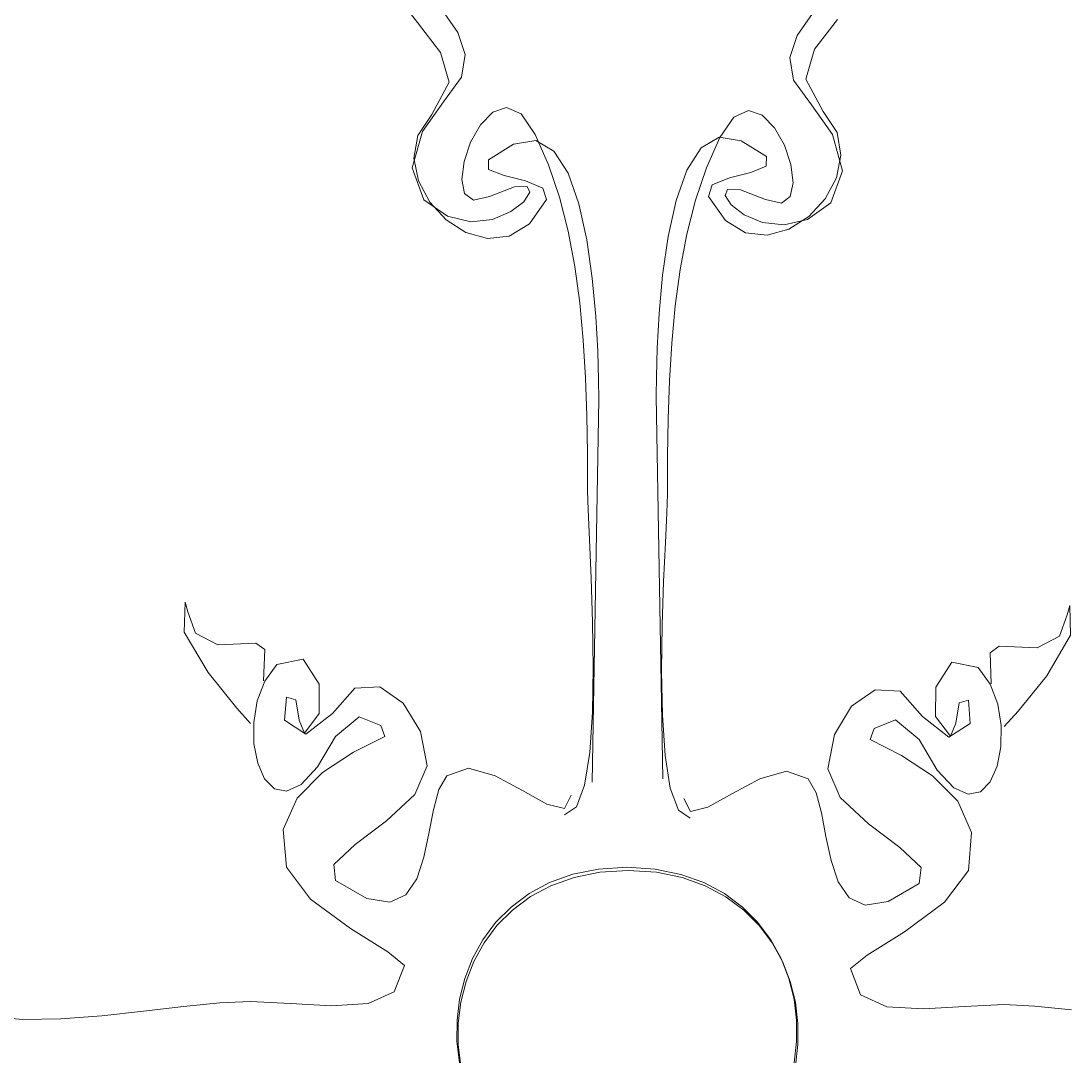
# Model space of a CAD drawing. Header units: centimetres. Extents: x -377343 to 693706, y 194584 to 813780.
# Drawn here: x 156887.95 to 156924.1, y 498064.25 to 498099.9 of the extents above; entities that cross this region are included whole.
import ezdxf

# ---------------------------------------------------------------- set-up
doc = ezdxf.new("R2010")
doc.units = ezdxf.units.CM
doc.layers.add('PIPA', color=11, linetype='Continuous')
doc.layers.add('TEXT', color=7, linetype='Continuous')

msp = doc.modelspace()

# ---------------------------------------------------------------- linework, layer by layer
at = {"layer": 'PIPA', "lineweight": 35, "extrusion": (0, 0.816497, 0.57735), "elevation": 193451.324}
msp.add_lwpolyline([(-421704.212, -325591.681), (-159560.265, -63447.734), (377343.333, -600351.331), (-158232.47, -1135927.133), (-693706.405, -600453.199), (-454216.825, -360963.619)], dxfattribs=at)
at = {"layer": 'TEXT', "color": 2, "linetype": 'Continuous', "lineweight": 13}
for p, q in [((156901.604, 498099.848), (156900.744, 498100.96)), ((156901.604, 498099.848), (156900.744, 498100.96)), ((156902.458, 498100.264), (156902.993, 498099.506)), ((156902.458, 498100.264), (156902.993, 498099.506)), ((156915.2, 498100.158), (156914.665, 498099.4)), ((156915.2, 498100.158), (156914.665, 498099.4)), ((156902.391, 498098.821), (156901.604, 498099.848)), ((156902.391, 498098.821), (156901.604, 498099.848)), ((156915.267, 498098.927), (156916.053, 498099.954)), ((156915.267, 498098.927), (156916.053, 498099.954)), ((156902.993, 498099.506), (156903.244, 498098.753)), ((156902.993, 498099.506), (156903.244, 498098.753)), ((156914.665, 498099.4), (156914.413, 498098.647)), ((156914.665, 498099.4), (156914.413, 498098.647)), ((156902.692, 498097.793), (156902.391, 498098.821)), ((156902.692, 498097.793), (156902.391, 498098.821)), ((156903.244, 498098.753), (156903.113, 498097.97)), ((156903.244, 498098.753), (156903.113, 498097.97)), ((156914.413, 498098.647), (156914.545, 498097.864)), ((156914.413, 498098.647), (156914.545, 498097.864)), ((156914.966, 498097.899), (156915.267, 498098.927)), ((156914.966, 498097.899), (156915.267, 498098.927)), ((156903.113, 498097.97), (156902.5, 498097.125)), ((156903.113, 498097.97), (156902.5, 498097.125)), ((156915.562, 498096.787), (156914.966, 498097.899)), ((156915.562, 498096.787), (156914.966, 498097.899)), ((156902.095, 498096.681), (156902.692, 498097.793)), ((156902.095, 498096.681), (156902.692, 498097.793)), ((156914.545, 498097.864), (156915.158, 498097.019)), ((156914.545, 498097.864), (156915.158, 498097.019)), ((156902.5, 498097.125), (156901.774, 498096.099)), ((156902.5, 498097.125), (156901.774, 498096.099)), ((156904.192, 498096.764), (156904.667, 498096.922)), ((156904.192, 498096.764), (156904.667, 498096.922)), ((156904.667, 498096.922), (156905.165, 498096.702)), ((156904.667, 498096.922), (156905.165, 498096.702)), ((156912.99, 498096.816), (156912.493, 498096.596)), ((156912.99, 498096.816), (156912.493, 498096.596)), ((156913.466, 498096.658), (156912.99, 498096.816)), ((156913.466, 498096.658), (156912.99, 498096.816)), ((156915.158, 498097.019), (156915.883, 498095.993)), ((156915.158, 498097.019), (156915.883, 498095.993)), ((156901.613, 498095.958), (156902.095, 498096.681)), ((156901.613, 498095.958), (156902.095, 498096.681)), ((156903.768, 498096.332), (156904.192, 498096.764)), ((156903.768, 498096.332), (156904.192, 498096.764)), ((156905.165, 498096.702), (156905.653, 498095.999)), ((156905.165, 498096.702), (156905.653, 498095.999)), ((156912.493, 498096.596), (156912.005, 498095.893)), ((156912.493, 498096.596), (156912.005, 498095.893)), ((156913.889, 498096.226), (156913.466, 498096.658)), ((156913.889, 498096.226), (156913.466, 498096.658)), ((156916.045, 498096.064), (156915.562, 498096.787)), ((156916.045, 498096.064), (156915.562, 498096.787)), ((156901.774, 498096.099), (156901.424, 498094.848)), ((156901.774, 498096.099), (156901.424, 498094.848)), ((156903.429, 498095.732), (156903.768, 498096.332)), ((156903.429, 498095.732), (156903.768, 498096.332)), ((156914.229, 498095.625), (156913.889, 498096.226)), ((156914.229, 498095.625), (156913.889, 498096.226)), ((156901.478, 498095.177), (156901.613, 498095.958)), ((156901.478, 498095.177), (156901.613, 498095.958)), ((156903.204, 498095.067), (156903.429, 498095.732)), ((156903.204, 498095.067), (156903.429, 498095.732)), ((156905.677, 498095.793), (156904.91, 498095.668)), ((156905.677, 498095.793), (156904.91, 498095.668)), ((156905.653, 498095.999), (156906.114, 498094.95)), ((156905.653, 498095.999), (156906.114, 498094.95)), ((156906.296, 498095.424), (156905.677, 498095.793)), ((156906.296, 498095.424), (156905.677, 498095.793)), ((156911.362, 498095.531), (156911.981, 498095.899)), ((156911.362, 498095.531), (156911.981, 498095.899)), ((156912.005, 498095.893), (156911.544, 498094.844)), ((156912.005, 498095.893), (156911.544, 498094.844)), ((156911.981, 498095.899), (156912.747, 498095.774)), ((156911.981, 498095.899), (156912.747, 498095.774)), ((156912.747, 498095.774), (156913.61, 498095.233)), ((156912.747, 498095.774), (156913.61, 498095.233)), ((156915.883, 498095.993), (156916.234, 498094.742)), ((156915.883, 498095.993), (156916.234, 498094.742)), ((156916.179, 498095.283), (156916.045, 498096.064)), ((156916.179, 498095.283), (156916.045, 498096.064)), ((156904.91, 498095.668), (156904.048, 498095.127)), ((156904.91, 498095.668), (156904.048, 498095.127)), ((156906.784, 498094.664), (156906.296, 498095.424)), ((156906.784, 498094.664), (156906.296, 498095.424)), ((156910.873, 498094.77), (156911.362, 498095.531)), ((156910.873, 498094.77), (156911.362, 498095.531)), ((156914.453, 498094.961), (156914.229, 498095.625)), ((156914.453, 498094.961), (156914.229, 498095.625)), ((156901.634, 498094.396), (156901.478, 498095.177)), ((156901.634, 498094.396), (156901.478, 498095.177)), ((156903.126, 498094.442), (156903.204, 498095.067)), ((156903.126, 498094.442), (156903.204, 498095.067)), ((156904.048, 498095.127), (156904.051, 498094.796)), ((156904.048, 498095.127), (156904.051, 498094.796)), ((156913.61, 498095.233), (156913.606, 498094.902)), ((156913.61, 498095.233), (156913.606, 498094.902)), ((156916.023, 498094.502), (156916.179, 498095.283)), ((156916.023, 498094.502), (156916.179, 498095.283)), ((156901.424, 498094.848), (156901.824, 498093.747)), ((156901.424, 498094.848), (156901.824, 498093.747)), ((156904.051, 498094.796), (156904.587, 498094.584)), ((156904.051, 498094.796), (156904.587, 498094.584)), ((156906.114, 498094.95), (156906.489, 498093.836)), ((156906.114, 498094.95), (156906.489, 498093.836)), ((156907.157, 498093.614), (156906.784, 498094.664)), ((156907.157, 498093.614), (156906.784, 498094.664)), ((156910.5, 498093.72), (156910.873, 498094.77)), ((156910.5, 498093.72), (156910.873, 498094.77)), ((156911.544, 498094.844), (156911.169, 498093.73)), ((156911.544, 498094.844), (156911.169, 498093.73)), ((156913.071, 498094.69), (156912.338, 498094.506)), ((156913.071, 498094.69), (156912.338, 498094.506)), ((156913.606, 498094.902), (156913.071, 498094.69)), ((156913.606, 498094.902), (156913.071, 498094.69)), ((156914.532, 498094.336), (156914.453, 498094.961)), ((156914.532, 498094.336), (156914.453, 498094.961)), ((156916.234, 498094.742), (156915.833, 498093.641)), ((156916.234, 498094.742), (156915.833, 498093.641)), ((156902.023, 498093.672), (156901.634, 498094.396)), ((156902.023, 498093.672), (156901.634, 498094.396)), ((156903.224, 498093.963), (156903.126, 498094.442)), ((156903.224, 498093.963), (156903.126, 498094.442)), ((156904.587, 498094.584), (156905.319, 498094.4)), ((156904.587, 498094.584), (156905.319, 498094.4)), ((156905.319, 498094.4), (156905.914, 498094.153)), ((156905.319, 498094.4), (156905.914, 498094.153)), ((156912.338, 498094.506), (156911.744, 498094.259)), ((156912.338, 498094.506), (156911.744, 498094.259)), ((156914.433, 498093.857), (156914.532, 498094.336)), ((156914.433, 498093.857), (156914.532, 498094.336)), ((156915.634, 498093.778), (156916.023, 498094.502)), ((156915.634, 498093.778), (156916.023, 498094.502)), ((156903.531, 498093.734), (156903.224, 498093.963)), ((156903.531, 498093.734), (156903.224, 498093.963)), ((156904.937, 498094.193), (156904.077, 498093.859)), ((156904.937, 498094.193), (156904.077, 498093.859)), ((156905.382, 498094.209), (156904.937, 498094.193)), ((156905.382, 498094.209), (156904.937, 498094.193)), ((156905.26, 498093.683), (156905.469, 498094.005)), ((156905.26, 498093.683), (156905.469, 498094.005)), ((156905.469, 498094.005), (156905.382, 498094.209)), ((156905.469, 498094.005), (156905.382, 498094.209)), ((156905.914, 498094.153), (156906.037, 498093.753)), ((156905.914, 498094.153), (156906.037, 498093.753)), ((156911.744, 498094.259), (156911.621, 498093.859)), ((156911.744, 498094.259), (156911.621, 498093.859)), ((156912.188, 498093.899), (156912.276, 498094.102)), ((156912.188, 498093.899), (156912.276, 498094.102)), ((156912.276, 498094.102), (156912.72, 498094.087)), ((156912.276, 498094.102), (156912.72, 498094.087)), ((156912.72, 498094.087), (156913.581, 498093.753)), ((156912.72, 498094.087), (156913.581, 498093.753)), ((156901.824, 498093.747), (156902.632, 498093.18)), ((156901.824, 498093.747), (156902.632, 498093.18)), ((156902.588, 498093.064), (156902.023, 498093.672)), ((156902.588, 498093.064), (156902.023, 498093.672)), ((156904.077, 498093.859), (156903.531, 498093.734)), ((156904.077, 498093.859), (156903.531, 498093.734)), ((156904.812, 498093.34), (156905.26, 498093.683)), ((156904.812, 498093.34), (156905.26, 498093.683)), ((156906.037, 498093.753), (156905.455, 498092.926)), ((156906.037, 498093.753), (156905.455, 498092.926)), ((156906.489, 498093.836), (156906.787, 498092.667)), ((156906.489, 498093.836), (156906.787, 498092.667)), ((156907.43, 498092.374), (156907.157, 498093.614)), ((156907.43, 498092.374), (156907.157, 498093.614)), ((156910.228, 498092.48), (156910.5, 498093.72)), ((156910.228, 498092.48), (156910.5, 498093.72)), ((156911.169, 498093.73), (156910.871, 498092.561)), ((156911.169, 498093.73), (156910.871, 498092.561)), ((156911.621, 498093.859), (156912.203, 498093.032)), ((156911.621, 498093.859), (156912.203, 498093.032)), ((156912.398, 498093.577), (156912.188, 498093.899)), ((156912.398, 498093.577), (156912.188, 498093.899)), ((156912.846, 498093.234), (156912.398, 498093.577)), ((156912.846, 498093.234), (156912.398, 498093.577)), ((156913.581, 498093.753), (156914.127, 498093.628)), ((156913.581, 498093.753), (156914.127, 498093.628)), ((156914.127, 498093.628), (156914.433, 498093.857)), ((156914.127, 498093.628), (156914.433, 498093.857)), ((156915.833, 498093.641), (156915.026, 498093.074)), ((156915.833, 498093.641), (156915.026, 498093.074)), ((156915.07, 498093.17), (156915.634, 498093.778)), ((156915.07, 498093.17), (156915.634, 498093.778)), ((156904.185, 498093.075), (156904.812, 498093.34)), ((156904.185, 498093.075), (156904.812, 498093.34)), ((156913.473, 498092.969), (156912.846, 498093.234)), ((156913.473, 498092.969), (156912.846, 498093.234)), ((156903.271, 498092.627), (156902.588, 498093.064)), ((156903.271, 498092.627), (156902.588, 498093.064)), ((156902.632, 498093.18), (156903.439, 498092.989)), ((156902.632, 498093.18), (156903.439, 498092.989)), ((156903.439, 498092.989), (156904.185, 498093.075)), ((156903.439, 498092.989), (156904.185, 498093.075)), ((156905.455, 498092.926), (156904.762, 498092.501)), ((156905.455, 498092.926), (156904.762, 498092.501)), ((156912.203, 498093.032), (156912.896, 498092.607)), ((156912.203, 498093.032), (156912.896, 498092.607)), ((156914.219, 498092.883), (156913.473, 498092.969)), ((156914.219, 498092.883), (156913.473, 498092.969)), ((156915.026, 498093.074), (156914.219, 498092.883)), ((156915.026, 498093.074), (156914.219, 498092.883)), ((156914.387, 498092.733), (156915.07, 498093.17)), ((156914.387, 498092.733), (156915.07, 498093.17)), ((156904.015, 498092.421), (156903.271, 498092.627)), ((156904.015, 498092.421), (156903.271, 498092.627)), ((156904.762, 498092.501), (156904.015, 498092.421)), ((156904.762, 498092.501), (156904.015, 498092.421)), ((156906.787, 498092.667), (156907.017, 498091.451)), ((156906.787, 498092.667), (156907.017, 498091.451)), ((156910.039, 498091.152), (156910.228, 498092.48)), ((156910.039, 498091.152), (156910.228, 498092.48)), ((156910.871, 498092.561), (156910.641, 498091.345)), ((156910.871, 498092.561), (156910.641, 498091.345)), ((156912.896, 498092.607), (156913.643, 498092.527)), ((156912.896, 498092.607), (156913.643, 498092.527)), ((156913.643, 498092.527), (156914.387, 498092.733)), ((156913.643, 498092.527), (156914.387, 498092.733)), ((156907.618, 498091.046), (156907.43, 498092.374)), ((156907.618, 498091.046), (156907.43, 498092.374)), ((156907.017, 498091.451), (156907.187, 498090.2)), ((156907.017, 498091.451), (156907.187, 498090.2)), ((156907.738, 498089.732), (156907.618, 498091.046)), ((156907.738, 498089.732), (156907.618, 498091.046)), ((156909.92, 498089.838), (156910.039, 498091.152)), ((156909.92, 498089.838), (156910.039, 498091.152)), ((156910.641, 498091.345), (156910.47, 498090.094)), ((156910.641, 498091.345), (156910.47, 498090.094)), ((156907.187, 498090.2), (156907.307, 498088.921)), ((156907.187, 498090.2), (156907.307, 498088.921)), ((156910.47, 498090.094), (156910.351, 498088.815)), ((156910.47, 498090.094), (156910.351, 498088.815)), ((156907.804, 498088.533), (156907.738, 498089.732)), ((156907.804, 498088.533), (156907.738, 498089.732)), ((156909.854, 498088.639), (156909.92, 498089.838)), ((156909.854, 498088.639), (156909.92, 498089.838)), ((156907.307, 498088.921), (156907.385, 498087.625)), ((156907.307, 498088.921), (156907.385, 498087.625)), ((156907.832, 498087.55), (156907.804, 498088.533)), ((156907.832, 498087.55), (156907.804, 498088.533)), ((156909.825, 498087.656), (156909.854, 498088.639)), ((156909.825, 498087.656), (156909.854, 498088.639)), ((156910.351, 498088.815), (156910.273, 498087.519)), ((156910.351, 498088.815), (156910.273, 498087.519)), ((156907.385, 498087.625), (156907.429, 498086.32)), ((156907.385, 498087.625), (156907.429, 498086.32)), ((156907.838, 498086.884), (156907.832, 498087.55)), ((156907.838, 498086.884), (156907.832, 498087.55)), ((156909.819, 498086.99), (156909.825, 498087.656)), ((156909.819, 498086.99), (156909.825, 498087.656)), ((156910.273, 498087.519), (156910.228, 498086.214)), ((156910.273, 498087.519), (156910.228, 498086.214)), ((156907.613, 498073.709), (156907.838, 498086.884)), ((156907.613, 498073.709), (156907.838, 498086.884)), ((156910.045, 498073.816), (156909.819, 498086.99)), ((156910.045, 498073.816), (156909.819, 498086.99)), ((156907.429, 498086.32), (156907.45, 498085.017)), ((156907.429, 498086.32), (156907.45, 498085.017)), ((156910.228, 498086.214), (156910.208, 498084.911)), ((156910.228, 498086.214), (156910.208, 498084.911)), ((156907.45, 498085.017), (156907.455, 498083.725)), ((156907.45, 498085.017), (156907.455, 498083.725)), ((156910.208, 498084.911), (156910.203, 498083.619)), ((156910.208, 498084.911), (156910.203, 498083.619)), ((156907.455, 498083.725), (156907.475, 498083.084)), ((156907.455, 498083.725), (156907.475, 498083.084)), ((156910.203, 498083.619), (156910.182, 498082.978)), ((156910.203, 498083.619), (156910.182, 498082.978)), ((156907.475, 498083.084), (156907.524, 498082.047)), ((156907.475, 498083.084), (156907.524, 498082.047)), ((156910.182, 498082.978), (156910.134, 498081.941)), ((156910.182, 498082.978), (156910.134, 498081.941)), ((156907.524, 498082.047), (156907.582, 498080.721)), ((156907.524, 498082.047), (156907.582, 498080.721)), ((156910.134, 498081.941), (156910.075, 498080.615)), ((156910.134, 498081.941), (156910.075, 498080.615)), ((156907.582, 498080.721), (156907.631, 498079.217)), ((156907.582, 498080.721), (156907.631, 498079.217)), ((156910.075, 498080.615), (156910.026, 498079.111)), ((156910.075, 498080.615), (156910.026, 498079.111)), ((156893.576, 498078.865), (156893.604, 498079.896)), ((156893.576, 498078.865), (156893.604, 498079.896)), ((156893.604, 498079.896), (156893.696, 498079.567)), ((156893.604, 498079.896), (156893.696, 498079.567)), ((156893.696, 498079.567), (156893.963, 498078.837)), ((156893.696, 498079.567), (156893.963, 498078.837)), ((156923.962, 498079.461), (156923.695, 498078.731)), ((156923.962, 498079.461), (156923.695, 498078.731)), ((156924.054, 498079.79), (156923.962, 498079.461)), ((156924.054, 498079.79), (156923.962, 498079.461)), ((156924.082, 498078.759), (156924.054, 498079.79)), ((156924.082, 498078.759), (156924.054, 498079.79)), ((156907.631, 498079.217), (156907.652, 498077.644)), ((156907.631, 498079.217), (156907.652, 498077.644)), ((156910.026, 498079.111), (156910.006, 498077.538)), ((156910.026, 498079.111), (156910.006, 498077.538)), ((156894.392, 498077.475), (156893.576, 498078.865)), ((156894.392, 498077.475), (156893.576, 498078.865)), ((156893.963, 498078.837), (156894.73, 498078.432)), ((156893.963, 498078.837), (156894.73, 498078.432)), ((156923.695, 498078.731), (156922.927, 498078.326)), ((156923.695, 498078.731), (156922.927, 498078.326)), ((156923.265, 498077.369), (156924.082, 498078.759)), ((156923.265, 498077.369), (156924.082, 498078.759)), ((156894.73, 498078.432), (156896.04, 498078.487)), ((156894.73, 498078.432), (156896.04, 498078.487)), ((156896.04, 498078.487), (156896.348, 498078.266)), ((156896.04, 498078.487), (156896.348, 498078.266)), ((156921.618, 498078.381), (156921.309, 498078.16)), ((156921.618, 498078.381), (156921.309, 498078.16)), ((156922.927, 498078.326), (156921.618, 498078.381)), ((156922.927, 498078.326), (156921.618, 498078.381)), ((156896.348, 498078.266), (156896.307, 498077.194)), ((156896.348, 498078.266), (156896.307, 498077.194)), ((156921.309, 498078.16), (156921.351, 498077.088)), ((156921.309, 498078.16), (156921.351, 498077.088)), ((156896.345, 498077.186), (156896.757, 498077.757)), ((156896.345, 498077.186), (156896.757, 498077.757)), ((156896.757, 498077.757), (156897.662, 498077.944)), ((156896.757, 498077.757), (156897.662, 498077.944)), ((156897.662, 498077.944), (156898.217, 498077.081)), ((156897.662, 498077.944), (156898.217, 498077.081)), ((156919.996, 498077.838), (156919.441, 498076.975)), ((156919.996, 498077.838), (156919.441, 498076.975)), ((156920.901, 498077.651), (156919.996, 498077.838)), ((156920.901, 498077.651), (156919.996, 498077.838)), ((156921.313, 498077.08), (156920.901, 498077.651)), ((156921.313, 498077.08), (156920.901, 498077.651)), ((156895.378, 498076.254), (156894.392, 498077.475)), ((156895.378, 498076.254), (156894.392, 498077.475)), ((156907.652, 498077.644), (156907.625, 498076.112)), ((156907.652, 498077.644), (156907.625, 498076.112)), ((156910.006, 498077.538), (156910.033, 498076.006)), ((156910.006, 498077.538), (156910.033, 498076.006)), ((156922.28, 498076.148), (156923.265, 498077.369)), ((156922.28, 498076.148), (156923.265, 498077.369)), ((156896.084, 498076.499), (156896.345, 498077.186)), ((156896.084, 498076.499), (156896.345, 498077.186)), ((156898.217, 498077.081), (156898.221, 498076.068)), ((156898.217, 498077.081), (156898.221, 498076.068)), ((156898.671, 498076.068), (156899.443, 498076.94)), ((156898.671, 498076.068), (156899.443, 498076.94)), ((156899.443, 498076.94), (156900.307, 498076.99)), ((156899.443, 498076.94), (156900.307, 498076.99)), ((156900.307, 498076.99), (156901.112, 498076.424)), ((156900.307, 498076.99), (156901.112, 498076.424)), ((156919.441, 498076.975), (156919.437, 498075.962)), ((156919.441, 498076.975), (156919.437, 498075.962)), ((156921.574, 498076.393), (156921.313, 498077.08)), ((156921.574, 498076.393), (156921.313, 498077.08)), ((156897.095, 498076.631), (156897.028, 498075.834)), ((156897.095, 498076.631), (156897.028, 498075.834)), ((156897.413, 498076.543), (156897.095, 498076.631)), ((156897.413, 498076.543), (156897.095, 498076.631)), ((156917.35, 498076.884), (156916.546, 498076.318)), ((156917.35, 498076.884), (156916.546, 498076.318)), ((156918.214, 498076.834), (156917.35, 498076.884)), ((156918.214, 498076.834), (156917.35, 498076.884)), ((156918.986, 498075.962), (156918.214, 498076.834)), ((156918.986, 498075.962), (156918.214, 498076.834)), ((156895.856, 498075.73), (156895.378, 498076.254)), ((156895.856, 498075.73), (156895.378, 498076.254)), ((156895.964, 498075.757), (156896.084, 498076.499)), ((156895.964, 498075.757), (156896.084, 498076.499)), ((156897.531, 498075.842), (156897.413, 498076.543)), ((156897.531, 498075.842), (156897.413, 498076.543)), ((156901.112, 498076.424), (156901.705, 498075.448)), ((156901.112, 498076.424), (156901.705, 498075.448)), ((156916.546, 498076.318), (156915.952, 498075.342)), ((156916.546, 498076.318), (156915.952, 498075.342)), ((156920.126, 498075.736), (156920.244, 498076.437)), ((156920.126, 498075.736), (156920.244, 498076.437)), ((156920.244, 498076.437), (156920.563, 498076.525)), ((156920.244, 498076.437), (156920.563, 498076.525)), ((156920.563, 498076.525), (156920.629, 498075.728)), ((156920.563, 498076.525), (156920.629, 498075.728)), ((156921.694, 498075.651), (156921.574, 498076.393)), ((156921.694, 498075.651), (156921.574, 498076.393)), ((156897.713, 498075.396), (156897.531, 498075.842)), ((156897.713, 498075.396), (156897.531, 498075.842)), ((156898.221, 498076.068), (156897.713, 498075.396)), ((156898.221, 498076.068), (156897.713, 498075.396)), ((156897.762, 498075.363), (156898.671, 498076.068)), ((156897.762, 498075.363), (156898.671, 498076.068)), ((156899.597, 498075.955), (156898.784, 498075.279)), ((156899.597, 498075.955), (156898.784, 498075.279)), ((156900.335, 498075.655), (156899.597, 498075.955)), ((156900.335, 498075.655), (156899.597, 498075.955)), ((156907.625, 498076.112), (156907.532, 498074.729)), ((156907.625, 498076.112), (156907.532, 498074.729)), ((156910.033, 498076.006), (156910.126, 498074.623)), ((156910.033, 498076.006), (156910.126, 498074.623)), ((156917.322, 498075.549), (156918.06, 498075.849)), ((156917.322, 498075.549), (156918.06, 498075.849)), ((156918.06, 498075.849), (156918.874, 498075.173)), ((156918.06, 498075.849), (156918.874, 498075.173)), ((156919.895, 498075.257), (156918.986, 498075.962)), ((156919.895, 498075.257), (156918.986, 498075.962)), ((156919.437, 498075.962), (156919.945, 498075.29)), ((156919.437, 498075.962), (156919.945, 498075.29)), ((156921.801, 498075.624), (156922.28, 498076.148)), ((156921.801, 498075.624), (156922.28, 498076.148)), ((156895.973, 498075.022), (156895.964, 498075.757)), ((156895.973, 498075.022), (156895.964, 498075.757)), ((156897.028, 498075.834), (156897.762, 498075.363)), ((156897.028, 498075.834), (156897.762, 498075.363)), ((156900.473, 498075.279), (156900.335, 498075.655)), ((156900.473, 498075.279), (156900.335, 498075.655)), ((156917.185, 498075.173), (156917.322, 498075.549)), ((156917.185, 498075.173), (156917.322, 498075.549)), ((156920.629, 498075.728), (156919.895, 498075.257)), ((156920.629, 498075.728), (156919.895, 498075.257)), ((156919.945, 498075.29), (156920.126, 498075.736)), ((156919.945, 498075.29), (156920.126, 498075.736)), ((156921.684, 498074.916), (156921.694, 498075.651)), ((156921.684, 498074.916), (156921.694, 498075.651)), ((156898.784, 498075.279), (156898.163, 498074.231)), ((156898.784, 498075.279), (156898.163, 498074.231)), ((156899.397, 498074.735), (156900.473, 498075.279)), ((156899.397, 498074.735), (156900.473, 498075.279)), ((156901.705, 498075.448), (156901.937, 498074.266)), ((156901.705, 498075.448), (156901.937, 498074.266)), ((156915.952, 498075.342), (156915.721, 498074.16)), ((156915.952, 498075.342), (156915.721, 498074.16)), ((156918.26, 498074.629), (156917.185, 498075.173)), ((156918.26, 498074.629), (156917.185, 498075.173)), ((156918.874, 498075.173), (156919.494, 498074.124)), ((156918.874, 498075.173), (156919.494, 498074.124)), ((156896.102, 498074.357), (156895.973, 498075.022)), ((156896.102, 498074.357), (156895.973, 498075.022)), ((156921.555, 498074.251), (156921.684, 498074.916)), ((156921.555, 498074.251), (156921.684, 498074.916)), ((156898.327, 498074.034), (156899.397, 498074.735)), ((156898.327, 498074.034), (156899.397, 498074.735)), ((156907.532, 498074.729), (156907.354, 498073.607)), ((156907.532, 498074.729), (156907.354, 498073.607)), ((156910.126, 498074.623), (156910.304, 498073.501)), ((156910.126, 498074.623), (156910.304, 498073.501)), ((156919.33, 498073.928), (156918.26, 498074.629)), ((156919.33, 498073.928), (156918.26, 498074.629)), ((156896.34, 498073.822), (156896.102, 498074.357)), ((156896.34, 498073.822), (156896.102, 498074.357)), ((156897.457, 498073.155), (156898.327, 498074.034)), ((156897.457, 498073.155), (156898.327, 498074.034)), ((156898.163, 498074.231), (156897.598, 498073.622)), ((156898.163, 498074.231), (156897.598, 498073.622)), ((156901.937, 498074.266), (156901.512, 498073.283)), ((156901.937, 498074.266), (156901.512, 498073.283)), ((156902.613, 498073.928), (156903.36, 498074.191)), ((156902.613, 498073.928), (156903.36, 498074.191)), ((156903.36, 498074.191), (156904.273, 498073.928)), ((156903.36, 498074.191), (156904.273, 498073.928)), ((156914.298, 498074.085), (156913.385, 498073.822)), ((156914.298, 498074.085), (156913.385, 498073.822)), ((156915.045, 498073.822), (156914.298, 498074.085)), ((156915.045, 498073.822), (156914.298, 498074.085)), ((156915.721, 498074.16), (156916.146, 498073.177)), ((156915.721, 498074.16), (156916.146, 498073.177)), ((156919.494, 498074.124), (156920.06, 498073.516)), ((156919.494, 498074.124), (156920.06, 498073.516)), ((156921.318, 498073.716), (156921.555, 498074.251)), ((156921.318, 498073.716), (156921.555, 498074.251)), ((156896.675, 498073.48), (156896.34, 498073.822)), ((156896.675, 498073.48), (156896.34, 498073.822)), ((156902.337, 498073.449), (156902.613, 498073.928)), ((156902.337, 498073.449), (156902.613, 498073.928)), ((156904.273, 498073.928), (156905.217, 498073.421)), ((156904.273, 498073.928), (156905.217, 498073.421)), ((156913.385, 498073.822), (156912.441, 498073.315)), ((156913.385, 498073.822), (156912.441, 498073.315)), ((156915.321, 498073.343), (156915.045, 498073.822)), ((156915.321, 498073.343), (156915.045, 498073.822)), ((156920.201, 498073.049), (156919.33, 498073.928)), ((156920.201, 498073.049), (156919.33, 498073.928)), ((156920.982, 498073.374), (156921.318, 498073.716)), ((156920.982, 498073.374), (156921.318, 498073.716)), ((156897.098, 498073.393), (156896.675, 498073.48)), ((156897.098, 498073.393), (156896.675, 498073.48)), ((156897.598, 498073.622), (156897.098, 498073.393)), ((156897.598, 498073.622), (156897.098, 498073.393)), ((156902.149, 498072.753), (156902.337, 498073.449)), ((156902.149, 498072.753), (156902.337, 498073.449)), ((156905.217, 498073.421), (156906.058, 498072.952)), ((156905.217, 498073.421), (156906.058, 498072.952)), ((156907.354, 498073.607), (156907.072, 498072.853)), ((156907.354, 498073.607), (156907.072, 498072.853)), ((156910.304, 498073.501), (156910.586, 498072.747)), ((156910.304, 498073.501), (156910.586, 498072.747)), ((156912.441, 498073.315), (156911.6, 498072.846)), ((156912.441, 498073.315), (156911.6, 498072.846)), ((156915.509, 498072.647), (156915.321, 498073.343)), ((156915.509, 498072.647), (156915.321, 498073.343)), ((156920.06, 498073.516), (156920.559, 498073.287)), ((156920.06, 498073.516), (156920.559, 498073.287)), ((156920.559, 498073.287), (156920.982, 498073.374)), ((156920.559, 498073.287), (156920.982, 498073.374)), ((156896.981, 498072.076), (156897.457, 498073.155)), ((156896.981, 498072.076), (156897.457, 498073.155)), ((156901.512, 498073.283), (156900.535, 498072.376)), ((156901.512, 498073.283), (156900.535, 498072.376)), ((156906.058, 498072.952), (156906.661, 498072.802)), ((156906.058, 498072.952), (156906.661, 498072.802)), ((156906.661, 498072.802), (156906.892, 498073.253)), ((156906.661, 498072.802), (156906.892, 498073.253)), ((156910.997, 498072.696), (156910.766, 498073.146)), ((156910.997, 498072.696), (156910.766, 498073.146)), ((156916.146, 498073.177), (156917.122, 498072.27)), ((156916.146, 498073.177), (156917.122, 498072.27)), ((156920.676, 498071.97), (156920.201, 498073.049)), ((156920.676, 498071.97), (156920.201, 498073.049)), ((156901.995, 498071.943), (156902.149, 498072.753)), ((156901.995, 498071.943), (156902.149, 498072.753)), ((156907.072, 498072.853), (156906.666, 498072.577)), ((156907.072, 498072.853), (156906.666, 498072.577)), ((156910.586, 498072.747), (156910.991, 498072.471)), ((156910.586, 498072.747), (156910.991, 498072.471)), ((156911.6, 498072.846), (156910.997, 498072.696)), ((156911.6, 498072.846), (156910.997, 498072.696)), ((156915.662, 498071.837), (156915.509, 498072.647)), ((156915.662, 498071.837), (156915.509, 498072.647)), ((156900.535, 498072.376), (156899.456, 498071.566)), ((156900.535, 498072.376), (156899.456, 498071.566)), ((156917.122, 498072.27), (156918.202, 498071.46)), ((156917.122, 498072.27), (156918.202, 498071.46)), ((156897.095, 498070.775), (156896.981, 498072.076)), ((156897.095, 498070.775), (156896.981, 498072.076)), ((156901.822, 498071.119), (156901.995, 498071.943)), ((156901.822, 498071.119), (156901.995, 498071.943)), ((156920.563, 498070.669), (156920.676, 498071.97)), ((156920.563, 498070.669), (156920.676, 498071.97)), ((156899.456, 498071.566), (156898.723, 498070.875)), ((156899.456, 498071.566), (156898.723, 498070.875)), ((156915.835, 498071.013), (156915.662, 498071.837)), ((156915.835, 498071.013), (156915.662, 498071.837)), ((156918.202, 498071.46), (156918.935, 498070.769)), ((156918.202, 498071.46), (156918.935, 498070.769)), ((156898.723, 498070.875), (156898.784, 498070.325)), ((156898.723, 498070.875), (156898.784, 498070.325)), ((156901.576, 498070.382), (156901.822, 498071.119)), ((156901.576, 498070.382), (156901.822, 498071.119)), ((156916.082, 498070.275), (156915.835, 498071.013)), ((156916.082, 498070.275), (156915.835, 498071.013)), ((156897.918, 498069.677), (156897.095, 498070.775)), ((156897.918, 498069.677), (156897.095, 498070.775)), ((156906.15, 498070.249), (156906.947, 498070.534)), ((156906.15, 498070.249), (156906.947, 498070.534)), ((156906.196, 498070.143), (156906.993, 498070.428)), ((156906.196, 498070.143), (156906.993, 498070.428)), ((156906.947, 498070.534), (156907.832, 498070.713)), ((156906.947, 498070.534), (156907.832, 498070.713)), ((156906.993, 498070.428), (156907.878, 498070.607)), ((156906.993, 498070.428), (156907.878, 498070.607)), ((156907.832, 498070.713), (156908.807, 498070.775)), ((156907.832, 498070.713), (156908.807, 498070.775)), ((156907.878, 498070.607), (156908.852, 498070.669)), ((156907.878, 498070.607), (156908.852, 498070.669)), ((156908.807, 498070.775), (156908.807, 498070.775)), ((156908.807, 498070.775), (156909.781, 498070.712)), ((156908.807, 498070.775), (156908.807, 498070.775)), ((156908.807, 498070.775), (156909.781, 498070.712)), ((156908.852, 498070.669), (156908.852, 498070.669)), ((156908.852, 498070.669), (156909.826, 498070.606)), ((156908.852, 498070.669), (156908.852, 498070.669)), ((156908.852, 498070.669), (156909.826, 498070.606)), ((156909.781, 498070.712), (156910.666, 498070.533)), ((156909.781, 498070.712), (156910.666, 498070.533)), ((156909.826, 498070.606), (156910.712, 498070.427)), ((156909.826, 498070.606), (156910.712, 498070.427)), ((156910.666, 498070.533), (156911.463, 498070.249)), ((156910.666, 498070.533), (156911.463, 498070.249)), ((156910.712, 498070.427), (156911.509, 498070.143)), ((156910.712, 498070.427), (156911.509, 498070.143)), ((156918.935, 498070.769), (156918.874, 498070.219)), ((156918.935, 498070.769), (156918.874, 498070.219)), ((156919.739, 498069.571), (156920.563, 498070.669)), ((156919.739, 498069.571), (156920.563, 498070.669)), ((156898.784, 498070.325), (156899.861, 498069.703)), ((156898.784, 498070.325), (156899.861, 498069.703)), ((156901.203, 498069.833), (156901.576, 498070.382)), ((156901.203, 498069.833), (156901.576, 498070.382)), ((156905.442, 498069.871), (156906.15, 498070.249)), ((156905.442, 498069.871), (156906.15, 498070.249)), ((156905.487, 498069.765), (156906.196, 498070.143)), ((156905.487, 498069.765), (156906.196, 498070.143)), ((156911.463, 498070.249), (156912.171, 498069.87)), ((156911.463, 498070.249), (156912.171, 498069.87)), ((156911.509, 498070.143), (156912.217, 498069.764)), ((156911.509, 498070.143), (156912.217, 498069.764)), ((156916.455, 498069.727), (156916.082, 498070.275)), ((156916.455, 498069.727), (156916.082, 498070.275)), ((156918.874, 498070.219), (156917.797, 498069.597)), ((156918.874, 498070.219), (156917.797, 498069.597)), ((156899.861, 498069.703), (156900.649, 498069.573)), ((156899.861, 498069.703), (156900.649, 498069.573)), ((156900.649, 498069.573), (156901.203, 498069.833)), ((156900.649, 498069.573), (156901.203, 498069.833)), ((156904.822, 498069.409), (156905.442, 498069.871)), ((156904.822, 498069.409), (156905.442, 498069.871)), ((156904.867, 498069.303), (156905.487, 498069.765)), ((156904.867, 498069.303), (156905.487, 498069.765)), ((156912.171, 498069.87), (156912.791, 498069.408)), ((156912.171, 498069.87), (156912.791, 498069.408)), ((156912.217, 498069.764), (156912.837, 498069.302)), ((156912.217, 498069.764), (156912.837, 498069.302)), ((156917.009, 498069.467), (156916.455, 498069.727)), ((156917.009, 498069.467), (156916.455, 498069.727)), ((156899.291, 498068.664), (156897.918, 498069.677)), ((156899.291, 498068.664), (156897.918, 498069.677)), ((156904.29, 498068.875), (156904.822, 498069.409)), ((156904.29, 498068.875), (156904.822, 498069.409)), ((156912.791, 498069.408), (156913.322, 498068.874)), ((156912.791, 498069.408), (156913.322, 498068.874)), ((156917.797, 498069.597), (156917.009, 498069.467)), ((156917.797, 498069.597), (156917.009, 498069.467)), ((156918.367, 498068.558), (156919.739, 498069.571)), ((156918.367, 498068.558), (156919.739, 498069.571)), ((156904.336, 498068.769), (156904.867, 498069.303)), ((156904.336, 498068.769), (156904.867, 498069.303)), ((156912.837, 498069.302), (156913.368, 498068.768)), ((156912.837, 498069.302), (156913.368, 498068.768)), ((156900.579, 498067.861), (156899.291, 498068.664)), ((156900.579, 498067.861), (156899.291, 498068.664)), ((156903.847, 498068.28), (156904.29, 498068.875)), ((156903.847, 498068.28), (156904.29, 498068.875)), ((156903.893, 498068.174), (156904.336, 498068.769)), ((156903.893, 498068.174), (156904.336, 498068.769)), ((156913.322, 498068.874), (156913.765, 498068.279)), ((156913.322, 498068.874), (156913.765, 498068.279)), ((156913.368, 498068.768), (156913.811, 498068.173)), ((156913.368, 498068.768), (156913.811, 498068.173)), ((156903.493, 498067.635), (156903.847, 498068.28)), ((156903.493, 498067.635), (156903.847, 498068.28)), ((156913.765, 498068.279), (156914.119, 498067.634)), ((156913.765, 498068.279), (156914.119, 498067.634)), ((156917.079, 498067.755), (156918.367, 498068.558)), ((156917.079, 498067.755), (156918.367, 498068.558)), ((156903.539, 498067.529), (156903.893, 498068.174)), ((156903.539, 498067.529), (156903.893, 498068.174)), ((156913.811, 498068.173), (156914.165, 498067.528)), ((156913.811, 498068.173), (156914.165, 498067.528)), ((156901.149, 498067.397), (156900.579, 498067.861)), ((156901.149, 498067.397), (156900.579, 498067.861)), ((156903.227, 498066.952), (156903.493, 498067.635)), ((156903.227, 498066.952), (156903.493, 498067.635)), ((156903.273, 498066.846), (156903.539, 498067.529)), ((156903.273, 498066.846), (156903.539, 498067.529)), ((156914.119, 498067.634), (156914.385, 498066.951)), ((156914.119, 498067.634), (156914.385, 498066.951)), ((156914.165, 498067.528), (156914.431, 498066.845)), ((156914.165, 498067.528), (156914.431, 498066.845)), ((156916.509, 498067.291), (156917.079, 498067.755)), ((156916.509, 498067.291), (156917.079, 498067.755)), ((156900.804, 498066.49), (156901.149, 498067.397)), ((156900.804, 498066.49), (156901.149, 498067.397)), ((156916.854, 498066.384), (156916.509, 498067.291)), ((156916.854, 498066.384), (156916.509, 498067.291)), ((156903.05, 498066.24), (156903.227, 498066.952)), ((156903.05, 498066.24), (156903.227, 498066.952)), ((156903.096, 498066.134), (156903.273, 498066.846)), ((156903.096, 498066.134), (156903.273, 498066.846)), ((156914.385, 498066.951), (156914.562, 498066.239)), ((156914.385, 498066.951), (156914.562, 498066.239)), ((156914.431, 498066.845), (156914.608, 498066.133)), ((156914.431, 498066.845), (156914.608, 498066.133)), ((156899.902, 498066.085), (156900.804, 498066.49)), ((156899.902, 498066.085), (156900.804, 498066.49)), ((156893.548, 498065.98), (156894.802, 498066.107)), ((156893.548, 498065.98), (156894.802, 498066.107)), ((156894.802, 498066.107), (156895.856, 498066.158)), ((156894.802, 498066.107), (156895.856, 498066.158)), ((156895.856, 498066.158), (156897.228, 498066.092)), ((156895.856, 498066.158), (156897.228, 498066.092)), ((156897.228, 498066.092), (156898.643, 498066.01)), ((156897.228, 498066.092), (156898.643, 498066.01)), ((156898.643, 498066.01), (156899.902, 498066.085)), ((156898.643, 498066.01), (156899.902, 498066.085)), ((156902.962, 498065.513), (156903.05, 498066.24)), ((156902.962, 498065.513), (156903.05, 498066.24)), ((156903.007, 498065.407), (156903.096, 498066.134)), ((156903.007, 498065.407), (156903.096, 498066.134)), ((156914.562, 498066.239), (156914.65, 498065.511)), ((156914.562, 498066.239), (156914.65, 498065.511)), ((156914.608, 498066.133), (156914.696, 498065.405)), ((156914.608, 498066.133), (156914.696, 498065.405)), ((156917.756, 498065.979), (156916.854, 498066.384)), ((156917.756, 498065.979), (156916.854, 498066.384)), ((156890.733, 498065.666), (156892.167, 498065.82)), ((156890.733, 498065.666), (156892.167, 498065.82)), ((156892.167, 498065.82), (156893.548, 498065.98)), ((156892.167, 498065.82), (156893.548, 498065.98)), ((156919.014, 498065.904), (156917.756, 498065.979)), ((156919.014, 498065.904), (156917.756, 498065.979)), ((156920.429, 498065.986), (156919.014, 498065.904)), ((156920.429, 498065.986), (156919.014, 498065.904)), ((156921.801, 498066.052), (156920.429, 498065.986)), ((156921.801, 498066.052), (156920.429, 498065.986)), ((156922.855, 498066.001), (156921.801, 498066.052)), ((156922.855, 498066.001), (156921.801, 498066.052)), ((156924.11, 498065.874), (156922.855, 498066.001)), ((156924.11, 498065.874), (156922.855, 498066.001)), ((156886.853, 498065.652), (156888.002, 498065.541)), ((156886.853, 498065.652), (156888.002, 498065.541)), ((156888.002, 498065.541), (156889.32, 498065.559)), ((156888.002, 498065.541), (156889.32, 498065.559)), ((156889.32, 498065.559), (156890.733, 498065.666)), ((156889.32, 498065.559), (156890.733, 498065.666)), ((156902.961, 498064.779), (156902.962, 498065.513)), ((156902.961, 498064.779), (156902.962, 498065.513)), ((156903.007, 498064.673), (156903.007, 498065.407)), ((156903.007, 498064.673), (156903.007, 498065.407)), ((156914.65, 498065.511), (156914.65, 498064.778)), ((156914.65, 498065.511), (156914.65, 498064.778)), ((156914.696, 498065.405), (156914.696, 498064.672)), ((156914.696, 498065.405), (156914.696, 498064.672)), ((156903.05, 498064.051), (156902.961, 498064.779)), ((156903.05, 498064.051), (156902.961, 498064.779)), ((156903.096, 498063.945), (156903.007, 498064.673)), ((156903.096, 498063.945), (156903.007, 498064.673)), ((156914.65, 498064.778), (156914.562, 498064.05)), ((156914.65, 498064.778), (156914.562, 498064.05)), ((156914.696, 498064.672), (156914.608, 498063.944)), ((156914.696, 498064.672), (156914.608, 498063.944))]:
    msp.add_line(p, q, dxfattribs=at)

doc.saveas('drawing.dxf')
